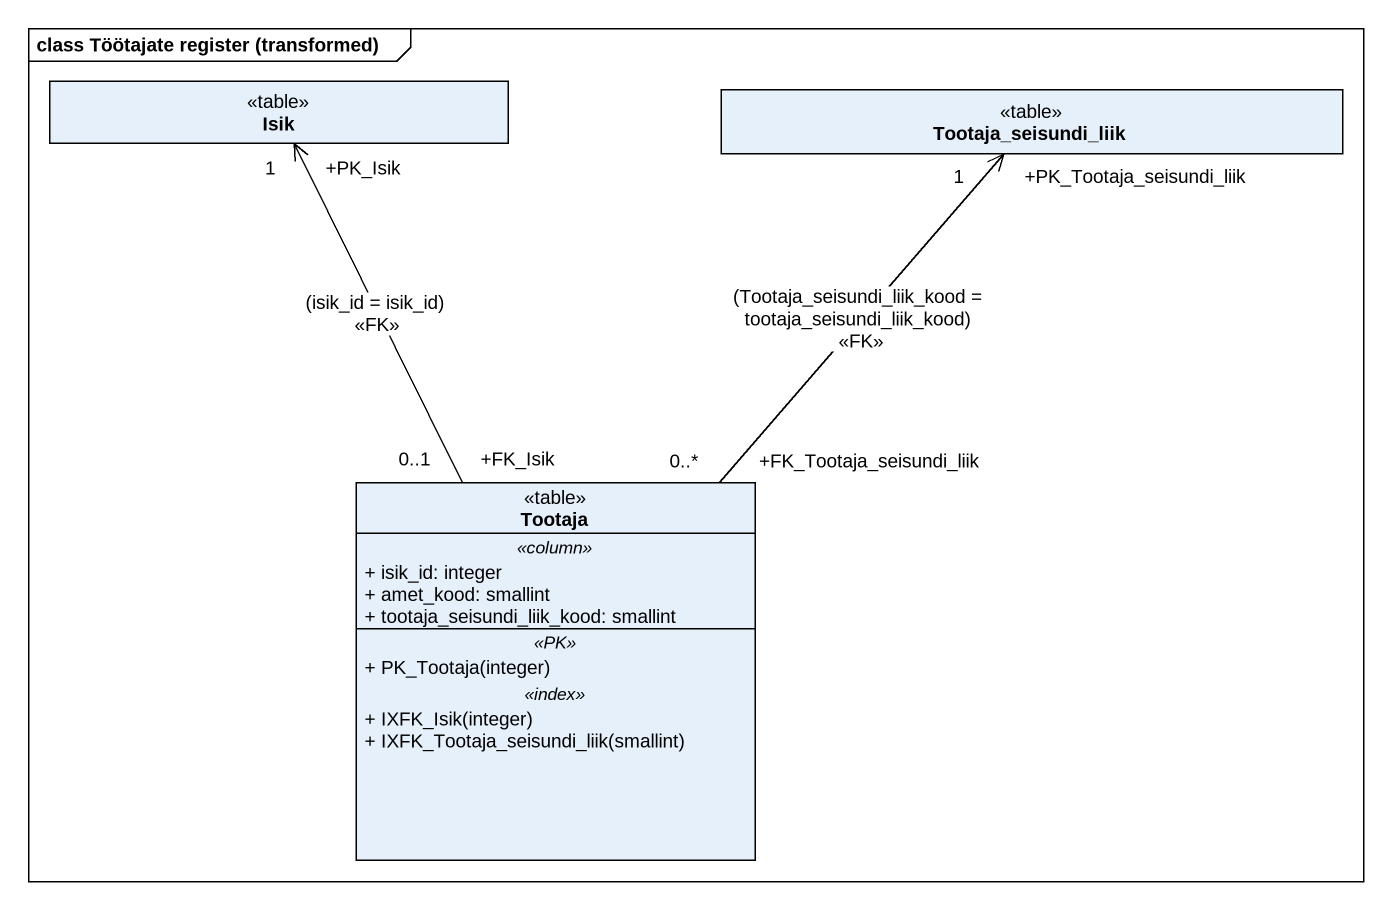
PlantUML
@startuml
mainframe class Töötajate register (transformed)
hide circle
hide empty members
skinparam classAttributeIconSize 0
class Isik <<table>>
class Tootaja_seisundi_liik <<table>>
class Tootaja <<table>> {
  .. <<column>> ..
  + isik_id: integer
  + amet_kood: smallint
  + tootaja_seisundi_liik_kood: smallint
  .. <<PK>> ..
  + PK_Tootaja(integer)
  .. <<index>> ..
  + IXFK_Isik(integer)
  + IXFK_Tootaja_seisundi_liik(smallint)
}
Tootaja "+FK_Isik\n0..1" -up-> "+PK_Isik\n1" Isik : (isik_id = isik_id)\n<<FK>>
Tootaja "+FK_Tootaja_seisundi_liik\n0..*" -up-> "+PK_Tootaja_seisundi_liik\n1" Tootaja_seisundi_liik : (Tootaja_seisundi_liik_kood = tootaja_seisundi_liik_kood)\n<<FK>>
@enduml
